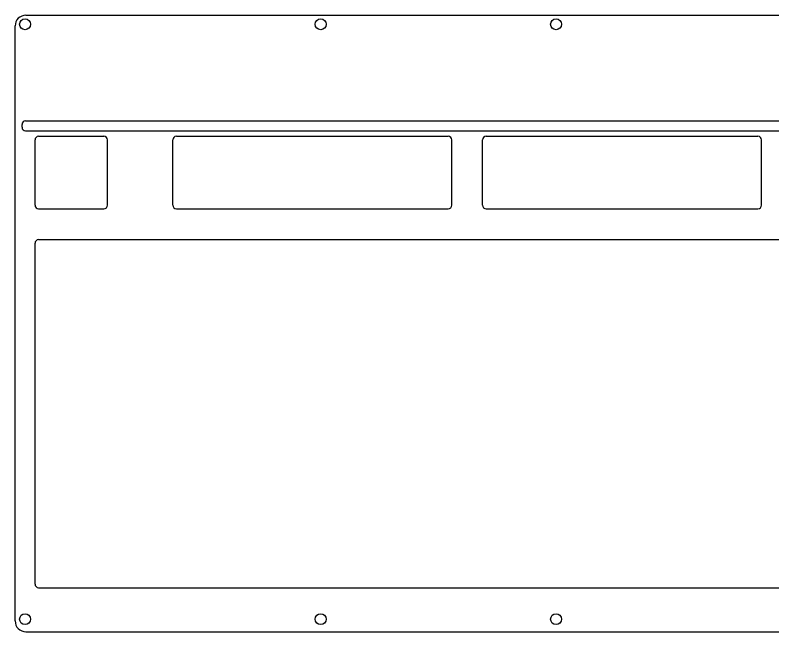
# Model space of a CAD drawing. Header units: millimetres. Extents: x 17 to 383, y -19 to 1216.
# Drawn here: x 17.8 to 227.4, y 876.4 to 1046.9 of the extents above; entities that cross this region are included whole.
import ezdxf

# ---------------------------------------------------------------- set-up
doc = ezdxf.new("R2010")
doc.units = ezdxf.units.MM
doc.layers.get('0').update_dxf_attribs({"lineweight": 25, "true_color": 0xffffff})
doc.layers.add('l2 2mm', color=7, linetype='Continuous', lineweight=25, true_color=0x000000)
doc.layers.add('l3 2mm', color=7, linetype='Continuous', lineweight=25, true_color=0x000000)

msp = doc.modelspace()

# ---------------------------------------------------------------- linework, layer by layer
for p, q in [((20.69, 1014.92), (376.74, 1014.92)), ((24.29, 1013.42), (42.33, 1013.42)), ((62.39, 1013.42), (137.58, 1013.42)), ((148.12, 1013.42), (223.31, 1013.42))]:
    msp.add_line(p, q)
for centre, start, end in [((20.69, 1016.7), 90, 180), ((20.69, 1015.92), 180, 270), ((24.29, 1012.42), 90, 180), ((42.33, 1012.42), 0, 90), ((62.39, 1012.42), 90, 180), ((137.58, 1012.42), 0, 90), ((148.12, 1012.42), 90, 180), ((223.31, 1012.42), 0, 90), ((24.29, 994.38), 180, 270), ((42.33, 994.38), 270, 0), ((62.39, 994.38), 180, 270), ((137.58, 994.38), 270, 0), ((148.12, 994.38), 180, 270), ((223.31, 994.38), 270, 0), ((24.29, 983.84), 90, 180), ((24.29, 889.6), 180, 270)]:
    msp.add_arc(centre, 1, start, end)
at = {"layer": 'l2 2mm'}
for p, q in [((20.79, 1046.92), (379.21, 1046.92)), ((17.79, 879.4), (17.79, 1043.92)), ((19.69, 1015.92), (19.69, 1016.7)), ((20.69, 1017.7), (281.31, 1017.7)), ((43.33, 994.38), (43.33, 1012.42)), ((138.58, 994.38), (138.58, 1012.42)), ((224.31, 994.38), (224.31, 1012.42)), ((62.39, 993.38), (137.58, 993.38)), ((20.79, 876.4), (379.21, 876.4))]:
    msp.add_line(p, q, dxfattribs=at)
for centre in [(20.53, 1044.41), (102.32, 1044.41), (167.44, 1044.41), (20.53, 879.9), (102.32, 879.9), (167.44, 879.9)]:
    msp.add_circle(centre, 1.51, dxfattribs=at)
for centre, start, end in [((20.79, 1043.92), 90, 180), ((20.79, 879.4), 180, 270)]:
    msp.add_arc(centre, 3, start, end, dxfattribs=at)
at = {"layer": 'l3 2mm'}
for p, q in [((23.29, 994.38), (23.29, 1012.42)), ((61.39, 994.38), (61.39, 1012.42)), ((147.12, 994.38), (147.12, 1012.42)), ((24.29, 993.38), (42.33, 993.38)), ((148.12, 993.38), (223.31, 993.38)), ((23.29, 889.6), (23.29, 983.84)), ((24.29, 984.84), (309.03, 984.84)), ((24.29, 888.6), (309.03, 888.6))]:
    msp.add_line(p, q, dxfattribs=at)

doc.saveas('drawing.dxf')
